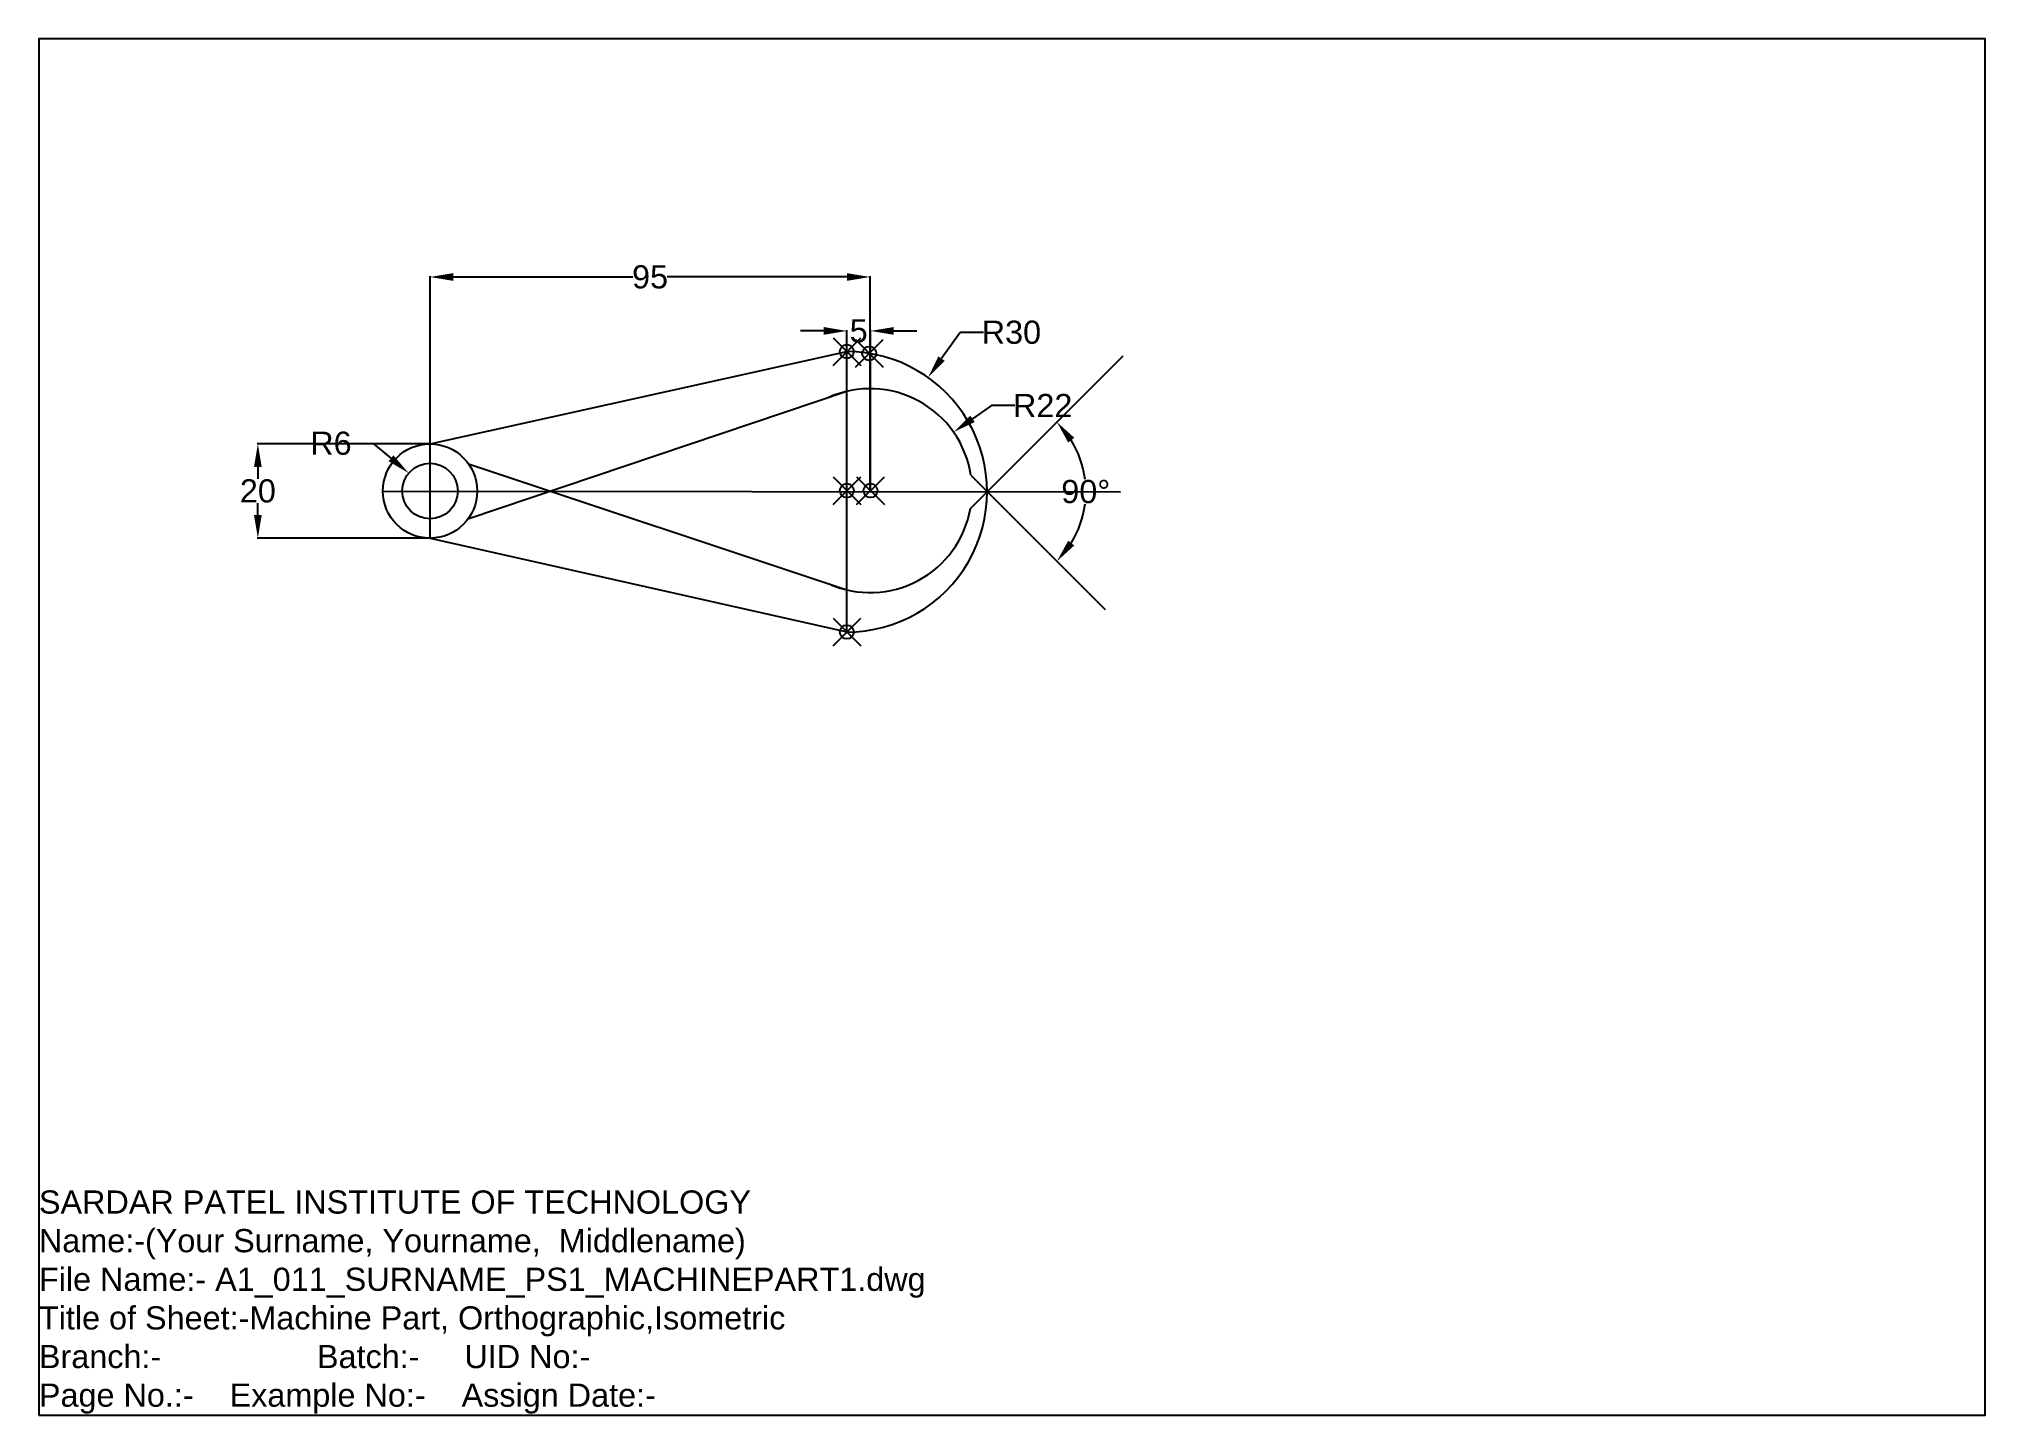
# Model space of a CAD drawing. Header units: millimetres. Extents: x 0 to 420, y 0 to 297.
import ezdxf

# ---------------------------------------------------------------- set-up
doc = ezdxf.new("R2010")
doc.units = ezdxf.units.MM
doc.header["$MEASUREMENT"] = 0
doc.header["$PDMODE"] = 35
doc.header["$PDSIZE"] = 3
doc.linetypes.add('CENTER', pattern=[2, 1.25, -0.25, 0.25, -0.25])
doc.styles.get("Standard").update_dxf_attribs({"font": 'arial.ttf'})
doc.dimstyles.get("Standard").update_dxf_attribs({"dimtxt": 5, "dimasz": 5, "dimexe": 0.18, "dimexo": 0.0625, "dimgap": 0.09, "dimtad": 0, "dimtih": 1, "dimtoh": 1, "dimdec": 0, "dimzin": 0, "dimdsep": 46, "dimtxsty": 'Standard', "dimcen": 0.09, "dimclrd": 256, "dimclre": 256, "dimadec": 0, "dimazin": 0, "dimtfac": 1, "dimtdec": 0, "dimtofl": 0, "dimtmove": 0, "dimatfit": 3, "dimfxl": 1, "dimtolj": 1, "dimtzin": 0, "dimlwd": -1, "dimarcsym": 0})

# ---------------------------------------------------------------- blocks, each defined once
blk = doc.blocks.new('*D3')
at = {"transparency": 16777216}
for p, q in [((67.14, 209.71), (72.14, 209.71)), ((72.14, 209.71), (75.97, 206.5))]:
    blk.add_line(p, q, dxfattribs=at)
at = {"lineweight": -2, "transparency": 16777216}
for p, q in [((84.31, 199.43), (84.49, 199.43)), ((84.4, 199.34), (84.4, 199.52))]:
    blk.add_line(p, q, dxfattribs=at)
at = {"transparency": 16777216}
blk.add_solid([(76.51, 207.14), (75.44, 205.86), (79.81, 203.29)], dxfattribs=at)
at = {"layer": 'Defpoints', "color": 0, "transparency": 16777216}
for p in [(79.81, 203.29), (84.4, 199.43)]:
    blk.add_point(p, dxfattribs=at)
at = {"color": 0, "transparency": 16777216, "insert": (63.02, 209.71), "char_height": 5, "attachment_point": 5}
blk.add_mtext('\\A1;R6', dxfattribs=at)
blk = doc.blocks.new('*D6')
at = {"lineweight": -2, "transparency": 16777216}
for p, q in [((84.34, 209.6), (47.07, 209.6)), ((84.34, 189.26), (47.07, 189.26))]:
    blk.add_line(p, q, dxfattribs=at)
at = {"transparency": 16777216}
for p, q in [((47.25, 204.6), (47.25, 202.07)), ((47.25, 194.26), (47.25, 196.79))]:
    blk.add_line(p, q, dxfattribs=at)
for points in [[(46.42, 204.6), (48.09, 204.6), (47.25, 209.6)], [(46.42, 194.26), (48.09, 194.26), (47.25, 189.26)]]:
    blk.add_solid(points, dxfattribs=at)
at = {"layer": 'Defpoints', "color": 0, "transparency": 16777216}
for p in [(47.25, 209.6), (84.4, 209.6), (84.4, 189.26)]:
    blk.add_point(p, dxfattribs=at)
at = {"color": 0, "transparency": 16777216, "insert": (47.25, 199.43), "char_height": 5, "attachment_point": 5}
blk.add_mtext('\\A1;20', dxfattribs=at)
blk = doc.blocks.new('*D10')
at = {"transparency": 16777216}
for p, q in [((205.58, 217.88), (201.49, 215.01)), ((210.58, 217.88), (205.58, 217.88))]:
    blk.add_line(p, q, dxfattribs=at)
at = {"lineweight": -2, "transparency": 16777216}
for p, q in [((179.28, 199.52), (179.46, 199.52)), ((179.37, 199.43), (179.37, 199.61))]:
    blk.add_line(p, q, dxfattribs=at)
at = {"transparency": 16777216}
blk.add_solid([(201.01, 215.69), (201.96, 214.33), (197.39, 212.14)], dxfattribs=at)
at = {"layer": 'Defpoints', "color": 0, "transparency": 16777216}
for p in [(197.39, 212.14), (179.37, 199.52)]:
    blk.add_point(p, dxfattribs=at)
at = {"color": 0, "transparency": 16777216, "insert": (216.62, 217.88), "char_height": 5, "attachment_point": 5}
blk.add_mtext('\\A1;R22', dxfattribs=at)
blk = doc.blocks.new('*D12')
at = {"transparency": 16777216}
for p, q in [((198.82, 233.67), (194.79, 228.01)), ((203.82, 233.67), (198.82, 233.67))]:
    blk.add_line(p, q, dxfattribs=at)
at = {"lineweight": -2, "transparency": 16777216}
for p, q in [((174.28, 199.26), (174.46, 199.26)), ((174.37, 199.17), (174.37, 199.35))]:
    blk.add_line(p, q, dxfattribs=at)
at = {"transparency": 16777216}
blk.add_solid([(194.11, 228.49), (195.47, 227.52), (191.9, 223.93)], dxfattribs=at)
at = {"layer": 'Defpoints', "color": 0, "transparency": 16777216}
for p in [(191.9, 223.93), (174.37, 199.26)]:
    blk.add_point(p, dxfattribs=at)
at = {"color": 0, "transparency": 16777216, "insert": (209.87, 233.67), "char_height": 5, "attachment_point": 5}
blk.add_mtext('\\A1;R30', dxfattribs=at)
blk = doc.blocks.new('*D14')
at = {"transparency": 16777216}
for p, q in [((169.37, 233.98), (164.37, 233.98)), ((184.46, 233.98), (189.46, 233.98))]:
    blk.add_line(p, q, dxfattribs=at)
at = {"lineweight": -2, "transparency": 16777216}
for p, q in [((174.37, 169.07), (174.37, 234.16)), ((179.46, 199.58), (179.46, 234.16))]:
    blk.add_line(p, q, dxfattribs=at)
at = {"transparency": 16777216}
for points in [[(169.37, 234.82), (169.37, 233.15), (174.37, 233.98)], [(184.46, 234.82), (184.46, 233.15), (179.46, 233.98)]]:
    blk.add_solid(points, dxfattribs=at)
at = {"layer": 'Defpoints', "color": 0, "transparency": 16777216}
for p in [(179.46, 233.98), (179.46, 199.52), (174.37, 169.01)]:
    blk.add_point(p, dxfattribs=at)
at = {"color": 0, "transparency": 16777216, "insert": (176.91, 233.98), "char_height": 5, "attachment_point": 5}
blk.add_mtext('\\A1;5', dxfattribs=at)
blk = doc.blocks.new('*D15')
at = {"lineweight": -2, "transparency": 16777216}
for p, q in [((84.4, 189.33), (84.4, 245.8)), ((179.37, 199.58), (179.37, 245.8))]:
    blk.add_line(p, q, dxfattribs=at)
at = {"transparency": 16777216}
for p, q in [((89.4, 245.62), (128.2, 245.62)), ((174.37, 245.62), (135.58, 245.62))]:
    blk.add_line(p, q, dxfattribs=at)
for points in [[(89.4, 246.45), (89.4, 244.79), (84.4, 245.62)], [(174.37, 246.45), (174.37, 244.79), (179.37, 245.62)]]:
    blk.add_solid(points, dxfattribs=at)
at = {"layer": 'Defpoints', "color": 0, "transparency": 16777216}
for p in [(179.37, 245.62), (179.37, 199.52), (84.4, 189.26)]:
    blk.add_point(p, dxfattribs=at)
at = {"color": 0, "transparency": 16777216, "insert": (131.89, 245.62), "char_height": 5, "attachment_point": 5}
blk.add_mtext('\\A1;95', dxfattribs=at)
blk = doc.blocks.new('*D17')
at = {"transparency": 16777216}
for start, end in [(7.1406, 31.4945), (328.5055, 352.8594)]:
    blk.add_arc((204.66, 199.29), 21.26, start, end, dxfattribs=at)
for points in [[(222.13, 209.89), (223.44, 210.92), (219.69, 214.33)], [(223.44, 187.67), (222.13, 188.7), (219.69, 184.26)]]:
    blk.add_solid(points, dxfattribs=at)
at = {"layer": 'Defpoints', "color": 0, "transparency": 16777216}
for p in [(233.99, 228.62), (201.12, 202.84), (201.03, 195.66), (225.2, 193.79), (230.09, 173.86)]:
    blk.add_point(p, dxfattribs=at)
at = {"color": 0, "transparency": 16777216, "insert": (225.92, 199.29), "char_height": 5, "attachment_point": 5}
blk.add_mtext('\\A1;90°', dxfattribs=at)

msp = doc.modelspace()

# ---------------------------------------------------------------- linework, layer by layer
at = {"color": 7, "true_color": 0xffffff}
for p, q in [((84.4, 209.6), (174.37, 229.52)), ((201.03, 195.66), (233.99, 228.62)), ((92.59, 193.4), (174.37, 220.95)), ((84.4, 205.43), (84.61, 205.43)), ((92.71, 205.29), (92.63, 205.41)), ((92.71, 205.29), (92.71, 205.29)), ((92.71, 205.29), (174.37, 178.1)), ((201.12, 202.84), (230.09, 173.86)), ((74.23, 199.43), (233.42, 199.26)), ((204.63, 199.26), (204.66, 199.29)), ((204.66, 199.29), (204.66, 199.21)), ((84.4, 189.26), (174.37, 169.01))]:
    msp.add_line(p, q, dxfattribs=at)
at = {"color": 7, "linetype": 'CENTER', "true_color": 0xffffff}
msp.add_line((204.63, 199.26), (204.63, 199.29), dxfattribs=at)
msp.add_lwpolyline([(0, 0), (420, 0), (420, 297), (0, 297)], close=True)
at = {"color": 7, "true_color": 0xffffff}
for radius in [10.17, 6]:
    msp.add_circle((84.4, 199.43), radius, dxfattribs=at)
for centre, radius, start, end in [((174.37, 199.26), 30.26, 270, 90.009), ((179.37, 199.52), 22, 8.6657, 114.0901), ((179.37, 199.52), 22, 246.303, 349.8943)]:
    msp.add_arc(centre, radius, start, end, dxfattribs=at)
for p in [(174.37, 229.52), (179.2, 229.13), (174.37, 199.52), (179.46, 199.52), (174.37, 169.01)]:
    msp.add_point(p, dxfattribs=at)

# ---------------------------------------------------------------- texts
at = {"insert": (0, 48.48), "char_height": 5, "width": 199.8581, "attachment_point": 1}
msp.add_mtext('SARDAR PATEL INSTITUTE OF TECHNOLOGY\\PName:-(Your Surname, Yourname,  Middlename)\\PFile Name:- A1_011_SURNAME_PS1_MACHINEPART1.dwg\\PTitle of Sheet:-Machine Part, Orthographic,Isometric\\PBranch:-^I^IBatch:-     UID No:-^I\\PPage No.:-    Example No:-    Assign Date:-', dxfattribs=at)

# ---------------------------------------------------------------- dimensions: what is measured, and where the dimension line sits
at = {"color": 7, "true_color": 0xffffff}
for base, p1, p2, picture, middle in [((179.37, 245.62), (84.4, 189.26), (179.37, 199.52), '*D15', (131.89, 245.62)), ((179.46, 233.98), (174.37, 169.01), (179.46, 199.52), '*D14', (176.91, 233.98))]:
    dim = msp.add_linear_dim(base=base, p1=p1, p2=p2, dimstyle='Standard', dxfattribs=at)
    dim.commit()
    dim.dimension.update_dxf_attribs({"geometry": picture, "text_midpoint": middle})
for center, mpoint, picture, middle in [((174.37, 199.26), (195.35, 228.8), '*D12', (209.87, 233.67)), ((179.37, 199.52), (197.39, 212.14), '*D10', (216.62, 217.88)), ((84.4, 199.43), (79.81, 203.29), '*D3', (63.02, 209.71))]:
    dim = msp.add_radius_dim(center=center, mpoint=mpoint, dimstyle='Standard', dxfattribs=at)
    dim.commit()
    dim.dimension.update_dxf_attribs({"geometry": picture, "text_midpoint": middle})
dim = msp.add_angular_dim_2l(base=(225.2, 193.79), line1=((201.03, 195.66), (233.99, 228.62)), line2=((201.12, 202.84), (230.09, 173.86)), dimstyle='Standard', dxfattribs=at)
dim.commit()
dim.dimension.update_dxf_attribs({"geometry": '*D17', "text_midpoint": (225.92, 199.29)})
dim = msp.add_linear_dim(base=(47.25, 209.6), p1=(84.4, 189.26), p2=(84.4, 209.6), angle=270, dimstyle='Standard', dxfattribs=at)
dim.commit()
dim.dimension.update_dxf_attribs({"geometry": '*D6', "text_midpoint": (47.25, 199.43)})

doc.saveas('drawing.dxf')
